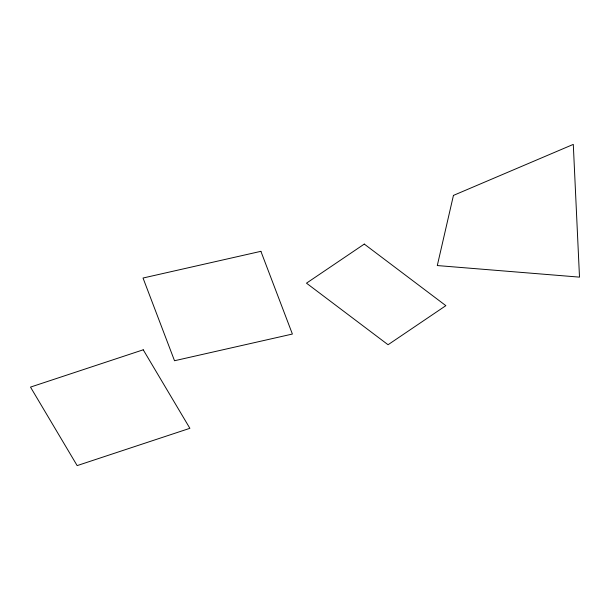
<?xml version="1.0" encoding="UTF-8"?>
<svg xmlns="http://www.w3.org/2000/svg" width="610" height="610" viewBox="0 0 610 610"><rect width="100%" height="100%" fill="white"/><g stroke="black" fill="none" stroke-linecap="round" stroke-linejoin="round"><path stroke-width="0.91" d="M453.443 195.406L437.294 265.556L579.5 277.131L573.293 144.395L453.443 195.406M364.284 244.084L306.479 283.17L388.059 344.741L445.864 305.656L364.284 244.084M143.236 349.804L30.5 387.098L77.157 465.605L189.885 428.312L143.236 349.804M260.897 251.328L143.03 278.023L174.521 360.739L292.396 334.044L260.897 251.328"/></g></svg>
